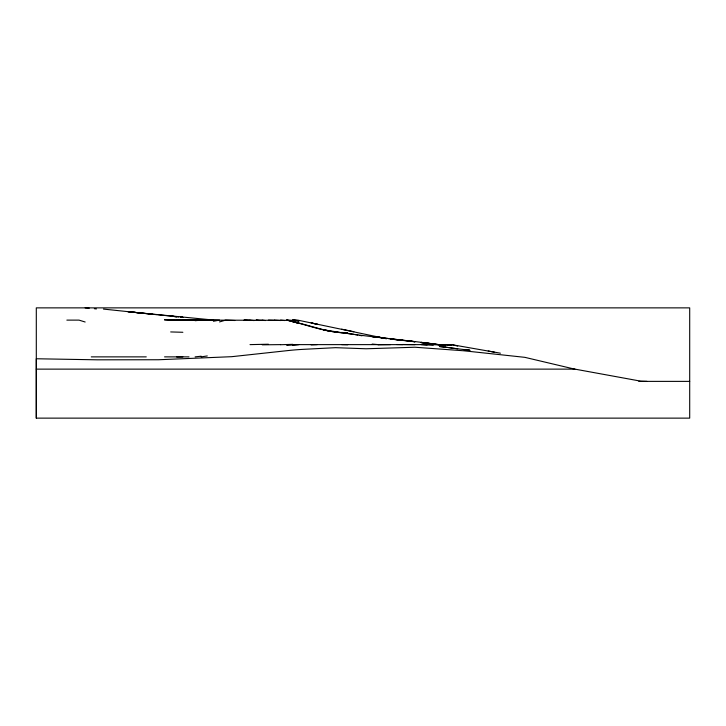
<?xml version="1.0" encoding="UTF-8"?>
<svg xmlns="http://www.w3.org/2000/svg" width="726" height="726" viewBox="0 0 726 726"><rect width="100%" height="100%" fill="white"/><g stroke="black" fill="none" stroke-linecap="round" stroke-linejoin="round"><path stroke-width="1.09" d="M36.3 418.131L36.3 307.869L689.7 307.869L689.7 418.131L36.3 418.131L36.3 358.762L97.402 359.824L158.431 359.751L231.712 356.684L286.697 350.712A281.525 281.525 0 0 1 304.993 349.251L335.548 347.672L366.104 348.77L414.954 347.237L463.805 350.785L524.834 357.337L573.694 368.899L640.849 381.177L646.975 381.377M219.542 321.927L225.586 320.121L234.779 320.511M213.417 321.255L219.542 320.121L213.417 320.048L127.885 311.69L157.415 314.775M201.166 356.874L207.291 355.94M292.823 345.44L298.867 344.623M195.112 356.874L201.166 356.212M195.112 320.71L201.166 320.121L195.112 319.558M286.697 345.031L292.823 344.623L286.697 344.732M268.393 344.224L250.016 344.623M280.572 344.732L292.823 344.333M311.118 344.886L317.244 344.623M262.267 344.823L280.572 344.623M378.273 344.786L390.524 344.623M176.736 356.992L182.861 356.874M182.861 332.281L170.683 331.936M66.856 320.121L79.025 320.121L85.151 322.008M164.557 320.039L298.867 320.357L386.441 338.706L378.273 336.918M347.727 332.835C326.7 333.043 306.98 324.649 286.697 320.121L292.823 320.62M286.697 344.623L451.554 344.623L500.414 353.19M91.276 356.874L146.262 356.874M164.557 356.874L188.987 356.874M36.3 369.126L574.892 369.126M638.826 381.377L689.7 381.377M414.954 344.65L402.703 344.496M195.112 320.048L201.166 320.121L195.112 319.803M439.384 344.705L427.133 344.36M396.577 344.523L402.703 344.623M207.291 320.003L213.417 320.121M176.736 319.994L188.987 320.121L182.861 319.848M250.016 320.257L243.963 320.121L250.016 320.484M341.674 344.623L347.727 344.759M433.259 343.888L421.007 342.418L443.414 345.222C403.456 339.559 362.936 336.692 323.297 329.677L329.423 331.247M188.987 319.948L195.112 320.121L188.987 319.703M445.428 344.623L451.554 344.796L445.428 344.623L451.554 345.258M268.393 320.121L274.446 320.311M201.166 319.903L207.291 320.121M262.267 320.347L256.142 320.121L259.209 320.538M442.406 345.304L439.384 344.56L442.406 345.267L439.384 344.578L445.428 344.841L439.384 344.605L441.399 345.095L421.007 342.49L427.133 343.135M170.683 319.894L176.736 320.121M421.007 344.396L433.259 345.168M439.384 344.623L445.428 344.904M421.007 344.623L427.133 344.932M341.674 332.708C324.967 331.637 309.167 324.985 292.823 321.745L298.867 323.297L292.823 321.745M294.838 320.465L292.823 320.121L298.867 320.52L292.823 320.121L298.867 321.6M274.446 320.121L280.572 320.538M85.151 307.869L89.234 308.178M372.148 344.07L378.273 344.623M164.557 319.549L170.683 320.121M178.778 316.944L172.706 316.355M158.431 314.83L164.557 315.474M165.582 315.574L176.736 316.754L170.683 316.109M280.572 320.121L284.656 320.547M152.306 314.195L103.455 309.076M134.011 312.316L140.136 312.96M250.016 320.121L254.1 320.574M292.823 320.121L296.852 320.574M384.399 337.98L372.148 336.592L402.703 340.24M414.954 341.801L390.524 339.042L402.703 340.421M457.679 348.789L451.554 348.044L469.858 350.286M402.703 340.258L396.577 339.541L414.954 341.692L408.829 340.957M94.344 308.704L96.386 308.949M463.805 349.605L469.858 350.359L463.805 349.542M353.852 334.368L341.674 332.526M341.674 332.372L347.727 333.234M262.267 320.121L265.335 320.574M354.869 334.55L357.936 335.085M488.235 351.048L494.288 352.119M292.823 321.219L286.697 320.121L292.823 321.564M359.978 335.448L362.02 335.811M353.852 331.7L341.674 329.177M451.554 344.623L457.679 346.057M182.861 317.344L180.819 317.153L182.861 317.344M445.428 347.155L439.384 346.493L451.554 347.954L445.428 347.155M317.244 324.186L311.118 322.961L317.244 324.204"/></g></svg>
